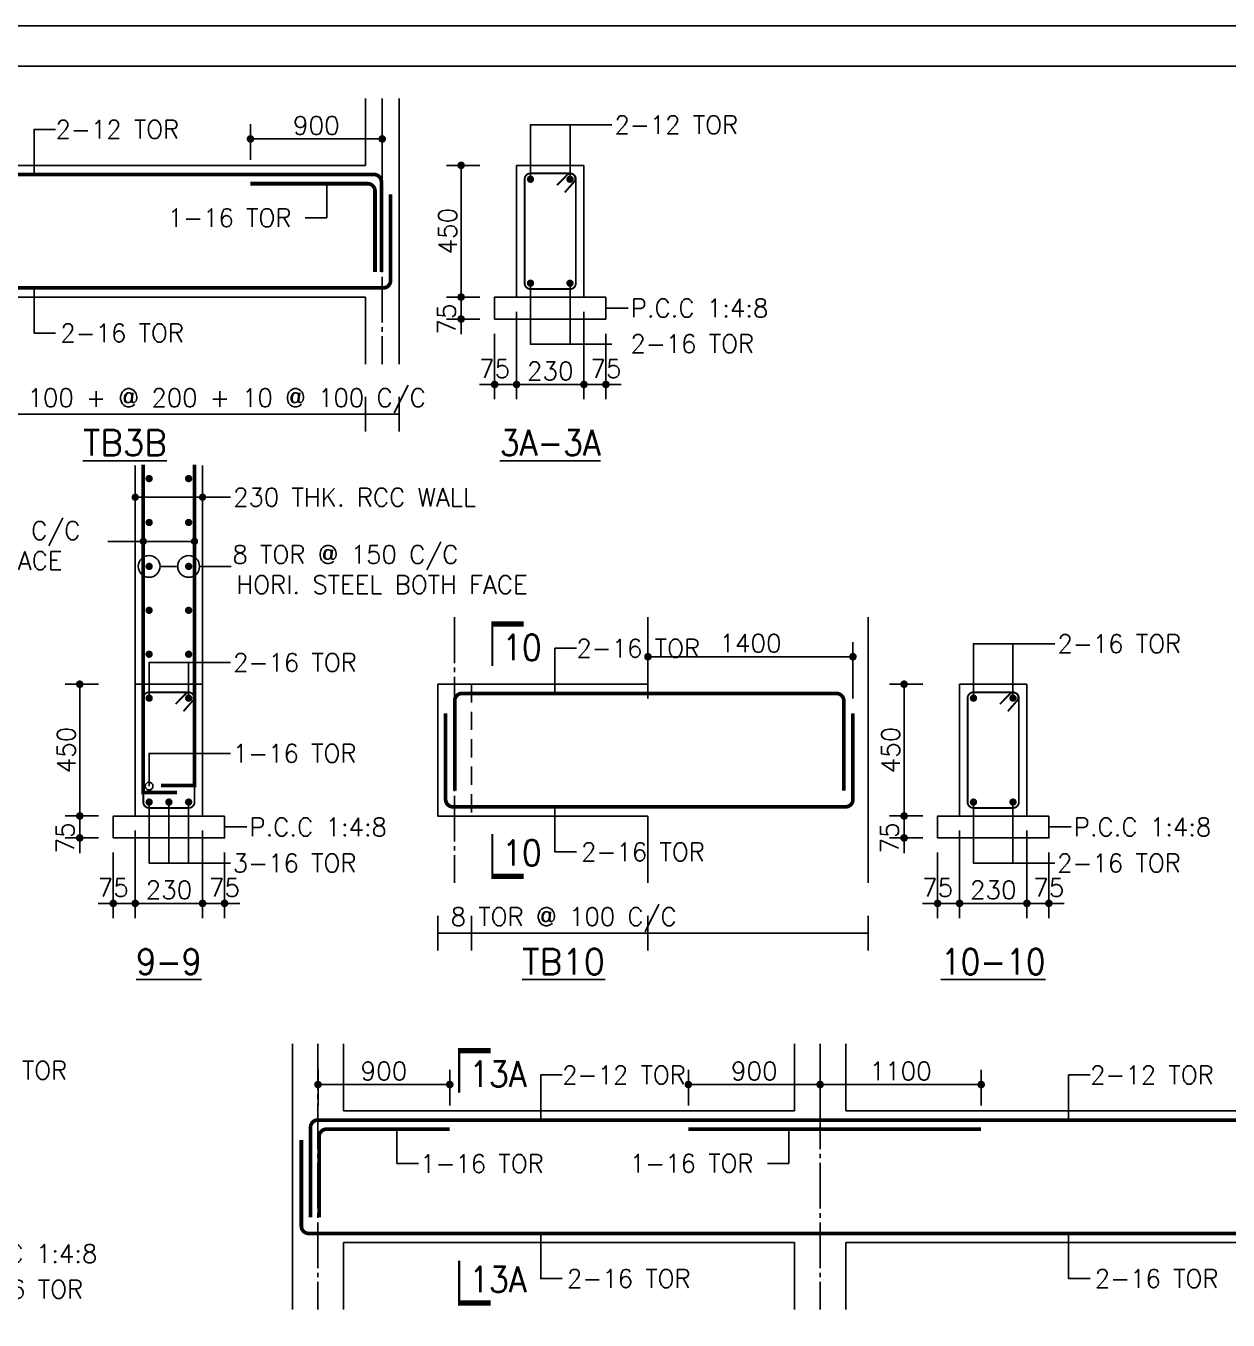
# Model space of a CAD drawing. Extents: x -200722 to 834823, y -494970 to 88783.
# Drawn here: x 269703 to 286128, y -381732 to -364050 of the extents above; entities that cross this region are included whole.
import ezdxf
from ezdxf.enums import TextEntityAlignment as Align

# ---------------------------------------------------------------- set-up
doc = ezdxf.new("R2010")
doc.units = 0
doc.header["$LTSCALE"] = 100
doc.header["$MEASUREMENT"] = 0
doc.header["$PDMODE"] = 34
doc.linetypes.add('CL', pattern=[3.25, 2.5, -0.25, 0.25, -0.25])
doc.linetypes.add('HIDDEN', pattern=[0.375, 0.25, -0.125])
doc.layers.get('0').update_dxf_attribs({"linetype": 'CONTINUOUS'})
doc.layers.get('DEFPOINTS').update_dxf_attribs({"linetype": 'CONTINUOUS'})
doc.layers.add('9_PRINT BOUNDARY_NON PRINT', color=32, linetype='CONTINUOUS', plot=False)
doc.layers.add('9_TITLE TEXT', color=7, linetype='CONTINUOUS', lineweight=20)
for name, color, linetype in [('ARO', 7, 'CONTINUOUS'), ('B_NO', 3, 'CONTINUOUS'), ('BEAM', 4, 'CONTINUOUS'), ('CL', 8, 'CL'), ('FOOTING DIM', 4, 'CONTINUOUS'), ('STEEL', 6, 'CONTINUOUS'), ('TEXT', 2, 'CONTINUOUS')]:
    doc.layers.add(name, color=color, linetype=linetype)
doc.styles.add('ROMANS', font='romans.shx')
doc.styles.get("Standard").update_dxf_attribs({"font": 'simplex.shx'})
doc.linetypes.add('ZIGZAG', pattern='A,0.0001,-0.2,[131,ltypeshp.shx,S=0.2,R=0,X=-0.2,Y=0],-0.4,[131,ltypeshp.shx,S=0.2,R=180,X=0.2,Y=0],-0.2', length=0.8001)
doc.dimstyles.new('STANDARD$0', dxfattribs={"dimtxt": 2.5, "dimasz": 2.5, "dimexe": 2, "dimexo": 0.7, "dimgap": 0.9, "dimtad": 1, "dimdec": 0, "dimdsep": 46, "dimtxsty": 'ROMANS', "dimcen": 0.09, "dimclrd": 4, "dimclre": 4, "dimclrt": 3, "dimadec": 0, "dimazin": 0, "dimtfac": 1, "dimtdec": 0, "dimtmove": 0, "dimatfit": 3, "dimfxl": 1, "dimtolj": 1, "dimtzin": 0, "dimarcsym": 0})

# ---------------------------------------------------------------- blocks, each defined once
blk = doc.blocks.new('DOT')
at = {"color": 0, "linetype": 'ByBlock'}
blk.add_line((-0.5, 0), (-1, 0), dxfattribs=at)
at = {"color": 0, "linetype": 'ByBlock', "const_width": 0.5}
blk.add_lwpolyline([(-0.25, 0, 1), (0.25, 0, 1)], format="xyb", close=True, dxfattribs=at)
blk = doc.blocks.new('*D1434')
at = {"layer": 'BEAM', "color": 0, "lineweight": -2, "transparency": 16777216}
for p, q in [((276407, -367955), (276407, -369149)), ((277327, -367955), (277327, -369149)), ((276511, -368949), (277223, -368949))]:
    blk.add_line(p, q, dxfattribs=at)
at = {"layer": 'DEFPOINTS', "color": 0, "lineweight": -3, "transparency": 16777216}
for p in [(276407, -367755), (277327, -367755), (277327, -368949)]:
    blk.add_point(p, dxfattribs=at)
at = {"layer": 'BEAM', "color": 0, "lineweight": -2, "transparency": 16777216, "xscale": 104, "yscale": 104, "zscale": 104, "rotation": 180}
blk.add_blockref('DOT', (276407, -368949), dxfattribs=at)
at = {"layer": 'BEAM', "color": 0, "lineweight": -2, "transparency": 16777216, "xscale": 104, "yscale": 104, "zscale": 104}
blk.add_blockref('DOT', (277327, -368949), dxfattribs=at)
at = {"layer": 'BEAM', "color": 0, "transparency": 16777216, "insert": (276867, -368765), "char_height": 248, "attachment_point": 5}
blk.add_mtext('\\A1;230', dxfattribs=at)
blk = doc.blocks.new('_DOT')
at = {"color": 0, "linetype": 'ByBlock'}
blk.add_line((-0.5, 0), (-1, 0), dxfattribs=at)
at = {"color": 0, "linetype": 'ByBlock', "const_width": 0.5}
blk.add_lwpolyline([(-0.25, 0, 1), (0.25, 0, 1)], format="xyb", close=True, dxfattribs=at)
blk = doc.blocks.new('*D1435')
at = {"layer": 'BEAM', "color": 0, "lineweight": -2, "transparency": 16777216}
for p, q in [((275907, -365955), (275449, -365955)), ((275649, -367651), (275649, -366059)), ((275907, -367755), (275449, -367755))]:
    blk.add_line(p, q, dxfattribs=at)
at = {"layer": 'DEFPOINTS', "color": 0, "lineweight": -3, "transparency": 16777216}
for p in [(275649, -365955), (276107, -365955), (276107, -367755)]:
    blk.add_point(p, dxfattribs=at)
at = {"layer": 'BEAM', "color": 0, "lineweight": -2, "transparency": 16777216, "xscale": 104, "yscale": 104, "zscale": 104}
for p, rotation in [((275649, -365955), 90), ((275649, -367755), 270)]:
    blk.add_blockref('DOT', p, dxfattribs=dict(at, rotation=rotation))
at = {"layer": 'BEAM', "color": 0, "transparency": 16777216, "insert": (275465, -366855), "char_height": 248, "attachment_point": 5, "rotation": 90}
blk.add_mtext('\\A1;450', dxfattribs=at)
blk = doc.blocks.new('*D1437')
at = {"layer": 'BEAM', "color": 0, "lineweight": -2, "transparency": 16777216}
for p, q in [((277327, -368255), (277327, -369149)), ((277627, -368255), (277627, -369149)), ((277223, -368949), (277119, -368949)), ((277327, -368949), (277627, -368949)), ((277731, -368949), (277835, -368949))]:
    blk.add_line(p, q, dxfattribs=at)
at = {"layer": 'DEFPOINTS', "color": 0, "lineweight": -3, "transparency": 16777216}
for p in [(277327, -368055), (277627, -368055), (277627, -368949)]:
    blk.add_point(p, dxfattribs=at)
at = {"layer": 'BEAM', "color": 0, "lineweight": -2, "transparency": 16777216, "xscale": 104, "yscale": 104, "zscale": 104}
blk.add_blockref('DOT', (277327, -368949), dxfattribs=at)
at = {"layer": 'BEAM', "color": 0, "lineweight": -2, "transparency": 16777216, "xscale": 104, "yscale": 104, "zscale": 104, "rotation": 180}
blk.add_blockref('DOT', (277627, -368949), dxfattribs=at)
at = {"layer": 'BEAM', "color": 0, "transparency": 16777216, "insert": (277627, -368733), "char_height": 248, "attachment_point": 5}
blk.add_mtext('\\A1;75', dxfattribs=at)
blk = doc.blocks.new('*D1438')
at = {"layer": 'BEAM', "color": 0, "lineweight": -2, "transparency": 16777216}
for p, q in [((276107, -368255), (276107, -369149)), ((276407, -368255), (276407, -369149)), ((276003, -368949), (275899, -368949)), ((276407, -368949), (276107, -368949)), ((276511, -368949), (276615, -368949))]:
    blk.add_line(p, q, dxfattribs=at)
at = {"layer": 'DEFPOINTS', "color": 0, "lineweight": -3, "transparency": 16777216}
for p in [(276107, -368055), (276407, -368055), (276107, -368949)]:
    blk.add_point(p, dxfattribs=at)
at = {"layer": 'BEAM', "color": 0, "lineweight": -2, "transparency": 16777216, "xscale": 104, "yscale": 104, "zscale": 104}
blk.add_blockref('DOT', (276107, -368949), dxfattribs=at)
at = {"layer": 'BEAM', "color": 0, "lineweight": -2, "transparency": 16777216, "xscale": 104, "yscale": 104, "zscale": 104, "rotation": 180}
blk.add_blockref('DOT', (276407, -368949), dxfattribs=at)
at = {"layer": 'BEAM', "color": 0, "transparency": 16777216, "insert": (276107, -368733), "char_height": 248, "attachment_point": 5}
blk.add_mtext('\\A1;75', dxfattribs=at)
blk = doc.blocks.new('*D1439')
at = {"layer": 'BEAM', "color": 0, "lineweight": -2, "transparency": 16777216}
for p, q in [((275649, -367651), (275649, -367547)), ((275907, -367755), (275449, -367755)), ((275649, -367755), (275649, -368055)), ((275907, -368055), (275449, -368055)), ((275649, -368159), (275649, -368263))]:
    blk.add_line(p, q, dxfattribs=at)
at = {"layer": 'DEFPOINTS', "color": 0, "lineweight": -3, "transparency": 16777216}
for p in [(276107, -367755), (275649, -368055), (276107, -368055)]:
    blk.add_point(p, dxfattribs=at)
at = {"layer": 'BEAM', "color": 0, "lineweight": -2, "transparency": 16777216, "xscale": 104, "yscale": 104, "zscale": 104}
for p, rotation in [((275649, -367755), 270), ((275649, -368055), 90)]:
    blk.add_blockref('DOT', p, dxfattribs=dict(at, rotation=rotation))
at = {"layer": 'BEAM', "color": 0, "transparency": 16777216, "insert": (275449, -368055), "char_height": 248, "attachment_point": 5, "rotation": 90}
blk.add_mtext('\\A1;75', dxfattribs=at)
blk = doc.blocks.new('*D1441')
at = {"layer": 'BEAM', "color": 0, "lineweight": -2, "transparency": 16777216}
for p, q in [((272771, -365880), (272771, -365394)), ((274571, -365880), (274571, -365394)), ((274467, -365594), (272875, -365594))]:
    blk.add_line(p, q, dxfattribs=at)
at = {"layer": 'DEFPOINTS', "color": 0, "lineweight": -3, "transparency": 16777216}
for p in [(272771, -365594), (272771, -366080), (274571, -366080)]:
    blk.add_point(p, dxfattribs=at)
at = {"layer": 'BEAM', "color": 0, "lineweight": -2, "transparency": 16777216, "xscale": 104, "yscale": 104, "zscale": 104, "rotation": 180}
blk.add_blockref('DOT', (272771, -365594), dxfattribs=at)
at = {"layer": 'BEAM', "color": 0, "lineweight": -2, "transparency": 16777216, "xscale": 104, "yscale": 104, "zscale": 104}
blk.add_blockref('DOT', (274571, -365594), dxfattribs=at)
at = {"layer": 'BEAM', "color": 0, "transparency": 16777216, "insert": (273671, -365410), "char_height": 248, "attachment_point": 5}
blk.add_mtext('\\A1;900', dxfattribs=at)
blk = doc.blocks.new('*D1467')
at = {"layer": 'BEAM', "color": 0, "lineweight": -2, "transparency": 16777216}
for p, q in [((271197, -375044), (271197, -376238)), ((272117, -375044), (272117, -376238)), ((271301, -376038), (272013, -376038))]:
    blk.add_line(p, q, dxfattribs=at)
at = {"layer": 'DEFPOINTS', "color": 0, "lineweight": -3, "transparency": 16777216}
for p in [(271197, -374844), (272117, -374844), (272117, -376038)]:
    blk.add_point(p, dxfattribs=at)
at = {"layer": 'BEAM', "color": 0, "lineweight": -2, "transparency": 16777216, "xscale": 104, "yscale": 104, "zscale": 104, "rotation": 180}
blk.add_blockref('DOT', (271197, -376038), dxfattribs=at)
at = {"layer": 'BEAM', "color": 0, "lineweight": -2, "transparency": 16777216, "xscale": 104, "yscale": 104, "zscale": 104}
blk.add_blockref('DOT', (272117, -376038), dxfattribs=at)
at = {"layer": 'BEAM', "color": 0, "transparency": 16777216, "insert": (271657, -375854), "char_height": 248, "attachment_point": 5}
blk.add_mtext('\\A1;230', dxfattribs=at)
blk = doc.blocks.new('*D1468')
at = {"layer": 'BEAM', "color": 0, "lineweight": -2, "transparency": 16777216}
for p, q in [((270697, -373044), (270239, -373044)), ((270439, -374740), (270439, -373148)), ((270697, -374844), (270239, -374844))]:
    blk.add_line(p, q, dxfattribs=at)
at = {"layer": 'DEFPOINTS', "color": 0, "lineweight": -3, "transparency": 16777216}
for p in [(270439, -373044), (270897, -373044), (270897, -374844)]:
    blk.add_point(p, dxfattribs=at)
at = {"layer": 'BEAM', "color": 0, "lineweight": -2, "transparency": 16777216, "xscale": 104, "yscale": 104, "zscale": 104}
for p, rotation in [((270439, -373044), 90), ((270439, -374844), 270)]:
    blk.add_blockref('DOT', p, dxfattribs=dict(at, rotation=rotation))
at = {"layer": 'BEAM', "color": 0, "transparency": 16777216, "insert": (270255, -373944), "char_height": 248, "attachment_point": 5, "rotation": 90}
blk.add_mtext('\\A1;450', dxfattribs=at)
blk = doc.blocks.new('*D1469')
at = {"layer": 'BEAM', "color": 0, "lineweight": -2, "transparency": 16777216}
for p, q in [((272117, -375344), (272117, -376238)), ((272417, -375344), (272417, -376238)), ((272013, -376038), (271909, -376038)), ((272117, -376038), (272417, -376038)), ((272521, -376038), (272625, -376038))]:
    blk.add_line(p, q, dxfattribs=at)
at = {"layer": 'DEFPOINTS', "color": 0, "lineweight": -3, "transparency": 16777216}
for p in [(272117, -375144), (272417, -375144), (272417, -376038)]:
    blk.add_point(p, dxfattribs=at)
at = {"layer": 'BEAM', "color": 0, "lineweight": -2, "transparency": 16777216, "xscale": 104, "yscale": 104, "zscale": 104}
blk.add_blockref('DOT', (272117, -376038), dxfattribs=at)
at = {"layer": 'BEAM', "color": 0, "lineweight": -2, "transparency": 16777216, "xscale": 104, "yscale": 104, "zscale": 104, "rotation": 180}
blk.add_blockref('DOT', (272417, -376038), dxfattribs=at)
at = {"layer": 'BEAM', "color": 0, "transparency": 16777216, "insert": (272417, -375822), "char_height": 248, "attachment_point": 5}
blk.add_mtext('\\A1;75', dxfattribs=at)
blk = doc.blocks.new('*D1470')
at = {"layer": 'BEAM', "color": 0, "lineweight": -2, "transparency": 16777216}
for p, q in [((270897, -375344), (270897, -376238)), ((271197, -375344), (271197, -376238)), ((270793, -376038), (270689, -376038)), ((271197, -376038), (270897, -376038)), ((271301, -376038), (271405, -376038))]:
    blk.add_line(p, q, dxfattribs=at)
at = {"layer": 'DEFPOINTS', "color": 0, "lineweight": -3, "transparency": 16777216}
for p in [(270897, -375144), (271197, -375144), (270897, -376038)]:
    blk.add_point(p, dxfattribs=at)
at = {"layer": 'BEAM', "color": 0, "lineweight": -2, "transparency": 16777216, "xscale": 104, "yscale": 104, "zscale": 104}
blk.add_blockref('DOT', (270897, -376038), dxfattribs=at)
at = {"layer": 'BEAM', "color": 0, "lineweight": -2, "transparency": 16777216, "xscale": 104, "yscale": 104, "zscale": 104, "rotation": 180}
blk.add_blockref('DOT', (271197, -376038), dxfattribs=at)
at = {"layer": 'BEAM', "color": 0, "transparency": 16777216, "insert": (270897, -375822), "char_height": 248, "attachment_point": 5}
blk.add_mtext('\\A1;75', dxfattribs=at)
blk = doc.blocks.new('*D1471')
at = {"layer": 'BEAM', "color": 0, "lineweight": -2, "transparency": 16777216}
for p, q in [((270439, -374740), (270439, -374636)), ((270697, -374844), (270239, -374844)), ((270439, -374844), (270439, -375144)), ((270697, -375144), (270239, -375144)), ((270439, -375248), (270439, -375352))]:
    blk.add_line(p, q, dxfattribs=at)
at = {"layer": 'DEFPOINTS', "color": 0, "lineweight": -3, "transparency": 16777216}
for p in [(270897, -374844), (270439, -375144), (270897, -375144)]:
    blk.add_point(p, dxfattribs=at)
at = {"layer": 'BEAM', "color": 0, "lineweight": -2, "transparency": 16777216, "xscale": 104, "yscale": 104, "zscale": 104}
for p, rotation in [((270439, -374844), 270), ((270439, -375144), 90)]:
    blk.add_blockref('DOT', p, dxfattribs=dict(at, rotation=rotation))
at = {"layer": 'BEAM', "color": 0, "transparency": 16777216, "insert": (270239, -375144), "char_height": 248, "attachment_point": 5, "rotation": 90}
blk.add_mtext('\\A1;75', dxfattribs=at)
blk = doc.blocks.new('*D1472')
at = {"layer": 'BEAM', "color": 0, "lineweight": -2, "transparency": 16777216}
for p, q in [((282459, -375044), (282459, -376238)), ((283379, -375044), (283379, -376238)), ((282563, -376038), (283275, -376038))]:
    blk.add_line(p, q, dxfattribs=at)
at = {"layer": 'DEFPOINTS', "color": 0, "lineweight": -3, "transparency": 16777216}
for p in [(282459, -374844), (283379, -374844), (283379, -376038)]:
    blk.add_point(p, dxfattribs=at)
at = {"layer": 'BEAM', "color": 0, "lineweight": -2, "transparency": 16777216, "xscale": 104, "yscale": 104, "zscale": 104, "rotation": 180}
blk.add_blockref('DOT', (282459, -376038), dxfattribs=at)
at = {"layer": 'BEAM', "color": 0, "lineweight": -2, "transparency": 16777216, "xscale": 104, "yscale": 104, "zscale": 104}
blk.add_blockref('DOT', (283379, -376038), dxfattribs=at)
at = {"layer": 'BEAM', "color": 0, "transparency": 16777216, "insert": (282919, -375854), "char_height": 248, "attachment_point": 5}
blk.add_mtext('\\A1;230', dxfattribs=at)
blk = doc.blocks.new('*D1473')
at = {"layer": 'BEAM', "color": 0, "lineweight": -2, "transparency": 16777216}
for p, q in [((281959, -373044), (281501, -373044)), ((281701, -374740), (281701, -373148)), ((281959, -374844), (281501, -374844))]:
    blk.add_line(p, q, dxfattribs=at)
at = {"layer": 'DEFPOINTS', "color": 0, "lineweight": -3, "transparency": 16777216}
for p in [(281701, -373044), (282159, -373044), (282159, -374844)]:
    blk.add_point(p, dxfattribs=at)
at = {"layer": 'BEAM', "color": 0, "lineweight": -2, "transparency": 16777216, "xscale": 104, "yscale": 104, "zscale": 104}
for p, rotation in [((281701, -373044), 90), ((281701, -374844), 270)]:
    blk.add_blockref('DOT', p, dxfattribs=dict(at, rotation=rotation))
at = {"layer": 'BEAM', "color": 0, "transparency": 16777216, "insert": (281517, -373944), "char_height": 248, "attachment_point": 5, "rotation": 90}
blk.add_mtext('\\A1;450', dxfattribs=at)
blk = doc.blocks.new('*D1474')
at = {"layer": 'BEAM', "color": 0, "lineweight": -2, "transparency": 16777216}
for p, q in [((283379, -375344), (283379, -376238)), ((283679, -375344), (283679, -376238)), ((283275, -376038), (283171, -376038)), ((283379, -376038), (283679, -376038)), ((283783, -376038), (283887, -376038))]:
    blk.add_line(p, q, dxfattribs=at)
at = {"layer": 'DEFPOINTS', "color": 0, "lineweight": -3, "transparency": 16777216}
for p in [(283379, -375144), (283679, -375144), (283679, -376038)]:
    blk.add_point(p, dxfattribs=at)
at = {"layer": 'BEAM', "color": 0, "lineweight": -2, "transparency": 16777216, "xscale": 104, "yscale": 104, "zscale": 104}
blk.add_blockref('DOT', (283379, -376038), dxfattribs=at)
at = {"layer": 'BEAM', "color": 0, "lineweight": -2, "transparency": 16777216, "xscale": 104, "yscale": 104, "zscale": 104, "rotation": 180}
blk.add_blockref('DOT', (283679, -376038), dxfattribs=at)
at = {"layer": 'BEAM', "color": 0, "transparency": 16777216, "insert": (283679, -375822), "char_height": 248, "attachment_point": 5}
blk.add_mtext('\\A1;75', dxfattribs=at)
blk = doc.blocks.new('*D1475')
at = {"layer": 'BEAM', "color": 0, "lineweight": -2, "transparency": 16777216}
for p, q in [((282159, -375344), (282159, -376238)), ((282459, -375344), (282459, -376238)), ((282055, -376038), (281951, -376038)), ((282459, -376038), (282159, -376038)), ((282563, -376038), (282667, -376038))]:
    blk.add_line(p, q, dxfattribs=at)
at = {"layer": 'DEFPOINTS', "color": 0, "lineweight": -3, "transparency": 16777216}
for p in [(282159, -375144), (282459, -375144), (282159, -376038)]:
    blk.add_point(p, dxfattribs=at)
at = {"layer": 'BEAM', "color": 0, "lineweight": -2, "transparency": 16777216, "xscale": 104, "yscale": 104, "zscale": 104}
blk.add_blockref('DOT', (282159, -376038), dxfattribs=at)
at = {"layer": 'BEAM', "color": 0, "lineweight": -2, "transparency": 16777216, "xscale": 104, "yscale": 104, "zscale": 104, "rotation": 180}
blk.add_blockref('DOT', (282459, -376038), dxfattribs=at)
at = {"layer": 'BEAM', "color": 0, "transparency": 16777216, "insert": (282159, -375822), "char_height": 248, "attachment_point": 5}
blk.add_mtext('\\A1;75', dxfattribs=at)
blk = doc.blocks.new('*D1476')
at = {"layer": 'BEAM', "color": 0, "lineweight": -2, "transparency": 16777216}
for p, q in [((281701, -374740), (281701, -374636)), ((281959, -374844), (281501, -374844)), ((281701, -374844), (281701, -375144)), ((281959, -375144), (281501, -375144)), ((281701, -375248), (281701, -375352))]:
    blk.add_line(p, q, dxfattribs=at)
at = {"layer": 'DEFPOINTS', "color": 0, "lineweight": -3, "transparency": 16777216}
for p in [(282159, -374844), (281701, -375144), (282159, -375144)]:
    blk.add_point(p, dxfattribs=at)
at = {"layer": 'BEAM', "color": 0, "lineweight": -2, "transparency": 16777216, "xscale": 104, "yscale": 104, "zscale": 104}
for p, rotation in [((281701, -374844), 270), ((281701, -375144), 90)]:
    blk.add_blockref('DOT', p, dxfattribs=dict(at, rotation=rotation))
at = {"layer": 'BEAM', "color": 0, "transparency": 16777216, "insert": (281501, -375144), "char_height": 248, "attachment_point": 5, "rotation": 90}
blk.add_mtext('\\A1;75', dxfattribs=at)
blk = doc.blocks.new('*D1477')
at = {"layer": 'BEAM', "color": 0, "lineweight": -2, "transparency": 16777216}
for p, q in [((278202, -373241), (278202, -372468)), ((281002, -373241), (281002, -372468)), ((280898, -372668), (278306, -372668))]:
    blk.add_line(p, q, dxfattribs=at)
at = {"layer": 'DEFPOINTS', "color": 0, "lineweight": -3, "transparency": 16777216}
for p in [(278202, -372668), (278202, -373441, 1102), (281002, -373441, 0)]:
    blk.add_point(p, dxfattribs=at)
at = {"layer": 'BEAM', "color": 0, "lineweight": -2, "transparency": 16777216, "xscale": 104, "yscale": 104, "zscale": 104, "rotation": 180}
blk.add_blockref('DOT', (278202, -372668), dxfattribs=at)
at = {"layer": 'BEAM', "color": 0, "lineweight": -2, "transparency": 16777216, "xscale": 104, "yscale": 104, "zscale": 104}
blk.add_blockref('DOT', (281002, -372668), dxfattribs=at)
at = {"layer": 'BEAM', "color": 0, "transparency": 16777216, "insert": (279602, -372484), "char_height": 248, "attachment_point": 5}
blk.add_mtext('\\A1;1400', dxfattribs=at)
blk = doc.blocks.new('*D1917')
at = {"layer": 'BEAM', "color": 0, "lineweight": -2, "transparency": 16777216}
for p, q in [((278754, -378798), (278754, -378313)), ((280554, -378798), (280554, -378313)), ((280450, -378513), (278858, -378513))]:
    blk.add_line(p, q, dxfattribs=at)
at = {"layer": 'DEFPOINTS', "color": 0, "lineweight": -3, "transparency": 16777216}
for p in [(278754, -378513), (278754, -378998), (280554, -378998)]:
    blk.add_point(p, dxfattribs=at)
at = {"layer": 'BEAM', "color": 0, "lineweight": -2, "transparency": 16777216, "xscale": 104, "yscale": 104, "zscale": 104, "rotation": 180}
blk.add_blockref('DOT', (278754, -378513), dxfattribs=at)
at = {"layer": 'BEAM', "color": 0, "lineweight": -2, "transparency": 16777216, "xscale": 104, "yscale": 104, "zscale": 104}
blk.add_blockref('DOT', (280554, -378513), dxfattribs=at)
at = {"layer": 'BEAM', "color": 0, "transparency": 16777216, "insert": (279654, -378329), "char_height": 248, "attachment_point": 5}
blk.add_mtext('\\A1;900', dxfattribs=at)
blk = doc.blocks.new('*D1920')
at = {"layer": 'BEAM', "color": 0, "lineweight": -2, "transparency": 16777216}
for p, q in [((273694, -378798), (273694, -378313)), ((275494, -378798), (275494, -378313)), ((273798, -378513), (275390, -378513))]:
    blk.add_line(p, q, dxfattribs=at)
at = {"layer": 'DEFPOINTS', "color": 0, "lineweight": -3, "transparency": 16777216}
for p in [(275494, -378513), (273694, -378998), (275494, -378998)]:
    blk.add_point(p, dxfattribs=at)
at = {"layer": 'BEAM', "color": 0, "lineweight": -2, "transparency": 16777216, "xscale": 104, "yscale": 104, "zscale": 104, "rotation": 180}
blk.add_blockref('DOT', (273694, -378513), dxfattribs=at)
at = {"layer": 'BEAM', "color": 0, "lineweight": -2, "transparency": 16777216, "xscale": 104, "yscale": 104, "zscale": 104}
blk.add_blockref('DOT', (275494, -378513), dxfattribs=at)
at = {"layer": 'BEAM', "color": 0, "transparency": 16777216, "insert": (274594, -378329), "char_height": 248, "attachment_point": 5}
blk.add_mtext('\\A1;900', dxfattribs=at)
blk = doc.blocks.new('*D1924')
at = {"layer": 'BEAM', "color": 0, "lineweight": -2, "transparency": 16777216}
for p, q in [((280554, -378798), (280554, -378313)), ((282754, -378798), (282754, -378313)), ((280658, -378513), (282650, -378513))]:
    blk.add_line(p, q, dxfattribs=at)
at = {"layer": 'DEFPOINTS', "color": 0, "lineweight": -3, "transparency": 16777216}
for p in [(282754, -378513), (280554, -378998), (282754, -378998)]:
    blk.add_point(p, dxfattribs=at)
at = {"layer": 'BEAM', "color": 0, "lineweight": -2, "transparency": 16777216, "xscale": 104, "yscale": 104, "zscale": 104, "rotation": 180}
blk.add_blockref('DOT', (280554, -378513), dxfattribs=at)
at = {"layer": 'BEAM', "color": 0, "lineweight": -2, "transparency": 16777216, "xscale": 104, "yscale": 104, "zscale": 104}
blk.add_blockref('DOT', (282754, -378513), dxfattribs=at)
at = {"layer": 'BEAM', "color": 0, "transparency": 16777216, "insert": (281654, -378329), "char_height": 248, "attachment_point": 5}
blk.add_mtext('\\A1;1100', dxfattribs=at)

msp = doc.modelspace()

# ---------------------------------------------------------------- linework, layer by layer
at = {"color": 18, "ltscale": 0.4, "true_color": 0x000000}
for p, q in [((271196.6, -373044.3, 1101.5), (271196.6, -370055.4, 1101.5)), ((272116.6, -373044.3, 1101.5), (272116.6, -370055.4, 1101.5))]:
    msp.add_line(p, q, dxfattribs=at)
at = {"color": 18, "true_color": 0x000000}
msp.add_lwpolyline([(223222.7, -428839.6), (314632.7, -428839.6), (314632.7, -364599.6), (223222.7, -364599.6)], close=True, dxfattribs=at)
at = {"layer": '9_PRINT BOUNDARY_NON PRINT', "color": 18, "true_color": 0x000000}
msp.add_lwpolyline([(222672.7, -429389.6), (315182.7, -429389.6), (315182.7, -364049.6), (222672.7, -364049.6)], close=True, dxfattribs=at)
at = {"layer": '9_TITLE TEXT', "color": 18, "true_color": 0x000000}
msp.add_lwpolyline([(314632.7, -364599.6), (223222.7, -364599.6), (223222.7, -428839.6), (314632.7, -428839.6)], dxfattribs=at)
at = {"layer": 'ARO', "color": 18, "true_color": 0x000000}
for points, elevation in [([(269815, -366080), (269815, -365464.2), (270108.1, -365464.2)], -1101.5), ([(273812.5, -366205), (273812.5, -366672), (273519.4, -366672)], 0), ([(269815, -367630), (269815, -368245.9), (270108.1, -368245.9)], -1101.5), ([(276930.7, -373169.3), (276930.7, -372553.5), (277223.8, -372553.5)], 1101.5), ([(276930.7, -374719.3), (276930.7, -375335.2), (277223.8, -375335.2)], 1101.5), ([(276737, -378998.1), (276737, -378382.3), (277030.1, -378382.3)], -1101.5), ([(283948.3, -378998.1), (283948.3, -378382.3), (284241.4, -378382.3)], -1101.5), ([(274772.1, -379123.1), (274772.1, -379590.1), (275065.2, -379590.1)], -1101.5), ([(280125.6, -379123.1), (280125.6, -379590.1), (279832.6, -379590.1)], 0), ([(276737, -380548.1), (276737, -381164), (277030.1, -381164)], -1101.5), ([(283948.3, -380548.1), (283948.3, -381164), (284241.4, -381164)], -1101.5)]:
    msp.add_lwpolyline(points, dxfattribs=dict(at, elevation=elevation))
at = {"layer": 'B_NO', "color": 7}
for points, elevation in [([(276074.7, -372797.2, 30, 30, 0), (276074.7, -372220.7, 75, 75, 0), (276502.1, -372220.7, 75, 75, 0)], 1101.5), ([(276074.7, -375091.5, 30, 30, 0), (276074.7, -375668, 75, 75, 0), (276502.1, -375668, 75, 75, 0)], 1101.5), ([(275623.6, -378626, 30, 30, 0), (275623.6, -378049.5, 75, 75, 0), (276051.1, -378049.5, 75, 75, 0)], -1101.5), ([(275623.6, -380920.3, 30, 30, 0), (275623.6, -381496.8, 75, 75, 0), (276051.1, -381496.8, 75, 75, 0)], -1101.5)]:
    msp.add_lwpolyline(points, format="xyseb", dxfattribs=dict(at, elevation=elevation))
at = {"layer": 'BEAM', "color": 18, "linetype": 'ByBlock', "true_color": 0x000000}
for p, q in [((274341, -365955, 0), (274341, -365040.6, 0)), ((274801, -365955, 0), (274801, -365040.6, 0)), ((274801, -365955, 0), (274801, -367755, 0)), ((267771, -367755), (274341, -367755, 0)), ((274341, -367755, 0), (274341, -368669.4, 0)), ((274801, -367755, 0), (274801, -368669.4, 0)), ((274341, -369592.7, 0), (274341, -369117.4, 0)), ((274801, -369592.7, 0), (274801, -369117.4, 0)), ((254839, -369355, 0), (274801, -369355, 0)), ((278202.1, -372129.9, 1101.5), (278202.1, -373044.3, 1101.5)), ((275330.1, -374844.3, 1101.5), (275330.1, -373044.3, 1101.5)), ((275330.1, -374844.3, 1101.5), (278202.1, -374844.3, 1101.5)), ((278202.1, -374844.3, 1101.5), (278202.1, -375758.7, 1101.5)), ((275330.1, -376682, 1101.5), (275330.1, -376206.7, 1101.5)), ((275790.1, -376682, 1101.5), (275790.1, -376206.7, 1101.5)), ((278202.1, -376682, 1101.5), (278202.1, -376206.7, 1101.5)), ((281210.1, -376682, 1101.5), (281210.1, -376206.7, 1101.5)), ((275330.1, -376444.3, 1101.5), (281210.1, -376444.3, 1101.5)), ((273343.7, -377958.7, 0), (273343.7, -378873.1, 0)), ((274043.7, -377958.7, 0), (274043.7, -378873.1, 0)), ((280203.7, -378873.1, 0), (280203.7, -377958.7, 0)), ((280903.7, -378873.1, 0), (280903.7, -377958.7, 0)), ((273343.7, -380673.1, 0), (273343.7, -378873.1, 0)), ((273343.7, -380673.1, 0), (273343.7, -381587.5, 0)), ((274043.7, -380673.1, 0), (280203.7, -380673.1, 0)), ((274043.7, -380673.1, 0), (274043.7, -381587.5, 0)), ((280203.7, -380673.1, 0), (280203.7, -381587.5, 0)), ((280903.7, -380673.1, 0), (289075.7, -380673.1, 0)), ((280903.7, -380673.1, 0), (280903.7, -381587.5, 0))]:
    msp.add_line(p, q, dxfattribs=at)
at = {"layer": 'BEAM', "color": 18, "true_color": 0x000000}
for p, q in [((277326.7, -365955, 0), (276406.7, -365955, 0)), ((276406.7, -367755, 0), (276406.7, -365955, 0)), ((277326.7, -365955, 0), (277326.7, -367755, 0)), ((277326.7, -367755, 0), (276406.7, -367755, 0)), ((272116.6, -373044.3, 1101.5), (271196.6, -373044.3, 1101.5)), ((271196.6, -374844.3, 1101.5), (271196.6, -373044.3, 1101.5)), ((272116.6, -373044.3, 1101.5), (272116.6, -374844.3, 1101.5)), ((283378.6, -373044.3, 1101.5), (282458.6, -373044.3, 1101.5)), ((282458.6, -374844.3, 1101.5), (282458.6, -373044.3, 1101.5)), ((283378.6, -373044.3, 1101.5), (283378.6, -374844.3, 1101.5)), ((272116.6, -374844.3, 1101.5), (271196.6, -374844.3, 1101.5)), ((283378.6, -374844.3, 1101.5), (282458.6, -374844.3, 1101.5))]:
    msp.add_line(p, q, dxfattribs=at)
at = {"layer": 'BEAM', "color": 18, "linetype": 'ZIGZAG', "ltscale": 3, "true_color": 0x000000}
msp.add_line((281210.1, -375758.7, 1101.5), (281210.1, -372129.9, 1101.5), dxfattribs=at)
at = {"layer": 'BEAM', "color": 18, "linetype": 'HIDDEN', "ltscale": 10, "true_color": 0x000000}
msp.add_line((275790.1, -373044.3, 1101.5), (275790.1, -374844.3, 1101.5), dxfattribs=at)
at = {"layer": 'BEAM', "color": 18, "true_color": 0x000000}
for points, elevation in [([(277326.7, -366555), (277326.7, -367755)], 0), ([(283378.6, -373644.3), (283378.6, -374844.3)], 1101.5), ([(272116.6, -374030.4), (272116.6, -374844.3)], 1101.5)]:
    msp.add_lwpolyline(points, dxfattribs=dict(at, elevation=elevation))
for points, elevation in [([(277626.7, -367755), (276106.7, -367755), (276106.7, -368055), (277626.7, -368055)], 0), ([(272416.6, -374844.3), (270896.6, -374844.3), (270896.6, -375144.3), (272416.6, -375144.3)], 1101.5), ([(283678.6, -374844.3), (282158.6, -374844.3), (282158.6, -375144.3), (283678.6, -375144.3)], 1101.5)]:
    msp.add_lwpolyline(points, close=True, dxfattribs=dict(at, elevation=elevation))
at = {"layer": 'CL', "color": 18, "linetype": 'CL', "lineweight": -3, "ltscale": 2.5, "true_color": 0x000000}
for p, q in [((274571, -365040.6, 0), (274571, -368669.4)), ((275560.1, -372129.9, 1101.5), (275560.1, -375758.7, 1101.5)), ((273693.7, -377958.7), (273693.7, -381587.5, 0)), ((280553.7, -377958.7, 0), (280553.7, -381587.5, 0))]:
    msp.add_line(p, q, dxfattribs=at)
at = {"layer": 'FOOTING DIM', "color": 18, "true_color": 0x000000}
for p, q in [((274341, -365955, 0.2), (267771, -365955, -15.7)), ((278202.1, -373044.3, 1036), (275330.1, -373044.3, 1007)), ((280203.7, -378873.1, -20.1), (274043.7, -378873.1, -62.1)), ((289075.7, -378873.1, -7.1), (280903.7, -378873.1, -15.7))]:
    msp.add_line(p, q, dxfattribs=at)
at = {"layer": 'STEEL', "color": 18, "true_color": 0x000000}
for points, const_width, elevation in [([(274560.1, -367410.9), (274560.1, -366181.6, 0.4142136), (274458.5, -366080), (255186.6, -366080, 0.4142136), (255086.6, -366180), (255086.6, -367410.9)], 50.8, -1101.5), ([(276958.1, -366226), (277098.5, -366084.2, -0.9245164), (277192.8, -366179.9), (277065.4, -366324.9, -122.114008)], 25, 0), ([(254961.6, -366351.7), (254961.6, -367528.4, 0.4142136), (255063.2, -367630), (274583.5, -367630, 0.4142136), (274685.1, -367528.4), (274685.1, -366351.7)], 50.8, -1101.5), ([(271748, -373315.3), (271888.4, -373173.5, -0.9245164), (271982.7, -373269.2), (271855.3, -373414.2, -122.114008)], 25, 1101.5), ([(280877.2, -374500.2), (280877.2, -373270.9, 0.4142136), (280775.6, -373169.3), (275661.9, -373169.3, 0.4142136), (275561.9, -373269.3), (275561.9, -374500.2)], 50.8, 0), ([(283010, -373315.3), (283150.4, -373173.5, -0.9245164), (283244.7, -373269.2), (283117.4, -373414.2, -122.114008)], 25, 1101.5), ([(275436.9, -373441), (275436.9, -374617.7, 0.4142136), (275538.5, -374719.3), (280900.6, -374719.3, 0.4142136), (281002.2, -374617.7), (281002.2, -373441)], 50.8, 0), ([(297564.8, -380329), (297564.8, -379099.7, 0.4142136), (297463.2, -378998.1), (273691.3, -378998.1, 0.4142136), (273591.3, -379098.1), (273591.3, -380329)], 50.8, -1101.5), ([(273466.3, -379269.8), (273466.3, -380446.5, 0.4142136), (273567.9, -380548.1), (297588.2, -380548.1, 0.4142136), (297689.8, -380446.5), (297689.8, -379269.8)], 50.8, -1101.5)]:
    msp.add_lwpolyline(points, format="xyb", dxfattribs=dict(at, const_width=const_width, elevation=elevation))
at = {"layer": 'STEEL', "color": 3, "const_width": 50.8}
for points, elevation in [([(274472.7, -367410.9), (274472.7, -366306.6, 0.4142136), (274371.1, -366205), (272771, -366205)], 0), ([(273708.8, -380329), (273708.8, -379224.7, -0.4142136), (273810.4, -379123.1), (275493.7, -379123.1)], -1101.5)]:
    msp.add_lwpolyline(points, format="xyb", dxfattribs=dict(at, elevation=elevation))
at = {"layer": 'STEEL', "color": 18, "true_color": 0x000000}
for points, const_width, elevation in [([(276596.7, -366065), (277136.7, -366065, -0.4142136), (277216.7, -366145), (277216.7, -367565, -0.4142136), (277136.7, -367645), (276596.7, -367645, -0.4142136), (276516.7, -367565), (276516.7, -366145, -0.4142136)], 25.4, 0), ([(276571.7, -366145, 1), (276621.7, -366145, 1)], 50, 0), ([(277111.7, -366145, 1), (277161.7, -366145, 1)], 50, 0), ([(276571.7, -367565, -1), (276621.7, -367565, -1)], 50, 0), ([(277111.7, -367565, -1), (277161.7, -367565, -1)], 50, 0), ([(271361.6, -370234.3, 1), (271411.6, -370234.3, 1)], 50, 1101.5), ([(271901.6, -370234.3, 1), (271951.6, -370234.3, 1)], 50, 1101.5), ([(271361.6, -370834.3, 1), (271411.6, -370834.3, 1)], 50, 1101.5), ([(271901.6, -370834.3, 1), (271951.6, -370834.3, 1)], 50, 1101.5), ([(271361.6, -371434.3, 1), (271411.6, -371434.3, 1)], 50, 1101.5), ([(271901.6, -371434.3, 1), (271951.6, -371434.3, 1)], 50, 1101.5), ([(271361.6, -372034.3, 1), (271411.6, -372034.3, 1)], 50, 1101.5), ([(271901.6, -372034.3, 1), (271951.6, -372034.3, 1)], 50, 1101.5), ([(271361.6, -372634.3, 1), (271411.6, -372634.3, 1)], 50, 1101.5), ([(271901.6, -372634.3, 1), (271951.6, -372634.3, 1)], 50, 1101.5), ([(271386.6, -373154.3), (271926.6, -373154.3, -0.4142136), (272006.6, -373234.3), (272006.6, -374654.3, -0.4142136), (271926.6, -374734.3), (271386.6, -374734.3, -0.4142136), (271306.6, -374654.3), (271306.6, -373234.3, -0.4142136)], 25.4, 1101.5), ([(271361.6, -373234.3, 1), (271411.6, -373234.3, 1)], 50, 1101.5), ([(271901.6, -373234.3, 1), (271951.6, -373234.3, 1)], 50, 1101.5), ([(282648.6, -373154.3), (283188.6, -373154.3, -0.4142136), (283268.6, -373234.3), (283268.6, -374654.3, -0.4142136), (283188.6, -374734.3), (282648.6, -374734.3, -0.4142136), (282568.6, -374654.3), (282568.6, -373234.3, -0.4142136)], 25.4, 1101.5), ([(282623.6, -373234.3, 1), (282673.6, -373234.3, 1)], 50, 1101.5), ([(283163.6, -373234.3, 1), (283213.6, -373234.3, 1)], 50, 1101.5), ([(271361.6, -374654.3, -1), (271411.6, -374654.3, -1)], 50, 1101.5), ([(271631.6, -374654.3, -1), (271681.6, -374654.3, -1)], 50, 1101.5), ([(271901.6, -374654.3, -1), (271951.6, -374654.3, -1)], 50, 1101.5), ([(282623.6, -374654.3, -1), (282673.6, -374654.3, -1)], 50, 1101.5), ([(283163.6, -374654.3, -1), (283213.6, -374654.3, -1)], 50, 1101.5)]:
    msp.add_lwpolyline(points, format="xyb", close=True, dxfattribs=dict(at, const_width=const_width, elevation=elevation))
at = {"layer": 'STEEL', "color": 18, "true_color": 0x000000, "const_width": 50.8, "elevation": 1101.5}
for points in [[(271765.6, -374522.2), (271306.6, -374522.2), (271306.6, -370046.1)], [(271547.5, -374426.2), (272006.6, -374426.2), (272006.6, -370046.1)]]:
    msp.add_lwpolyline(points, dxfattribs=at)
at = {"layer": 'STEEL', "color": 3, "const_width": 50.8, "elevation": 0}
msp.add_lwpolyline([(282753.7, -379123.1), (278753.7, -379123.1)], dxfattribs=at)
at = {"layer": 'STEEL', "color": 7}
msp.add_circle((271386.6, -374436.3, 1101.5), 52.6, dxfattribs=at)
at = {"layer": 'TEXT', "color": 18, "true_color": 0x000000}
for p, q in [((272006.6, -371091.9, 1101.5), (270822.8, -371091.9, 1101.5)), ((271535.4, -371434.3, 1101.5), (271777.8, -371434.3, 1101.5)), ((272075.4, -371434.3, 1101.5), (272506.6, -371434.3, 1101.5))]:
    msp.add_line(p, q, dxfattribs=at)
for points, elevation in [([(276596.7, -366145), (276596.7, -365401.3), (277708.2, -365401.3)], 0), ([(277136.7, -366145), (277136.7, -365401.3)], 0), ([(276596.7, -367565), (276596.7, -368398.3), (277708.2, -368398.3)], 0), ([(277136.7, -367565), (277136.7, -368398.3)], 0), ([(277626.7, -367905), (277930.2, -367905)], 0), ([(271196.6, -370489.4), (272498.1, -370489.4)], 1101.5), ([(282648.6, -373234.3), (282648.6, -372490.6), (283760.2, -372490.6)], 1101.5), ([(283188.6, -373234.3), (283188.6, -372490.6)], 1101.5), ([(271386.6, -373234.3), (271386.6, -372747), (272498.1, -372747)], 1101.5), ([(271926.6, -373234.3), (271926.6, -372747)], 1101.5), ([(271386.6, -374436.3), (271386.6, -373989.1), (272498.1, -373989.1)], 1101.5), ([(271386.6, -374654.3), (271386.6, -375487.6), (272498.1, -375487.6)], 1101.5), ([(271656.6, -374654.3), (271656.6, -375487.6)], 1101.5), ([(271926.6, -374654.3), (271926.6, -375487.6)], 1101.5), ([(282648.6, -374654.3), (282648.6, -375487.6), (283760.2, -375487.6)], 1101.5), ([(283188.6, -374654.3), (283188.6, -375487.6)], 1101.5), ([(272416.6, -374994.3), (272720.1, -374994.3)], 1101.5), ([(283678.6, -374994.3), (283982.1, -374994.3)], 1101.5)]:
    msp.add_lwpolyline(points, dxfattribs=dict(at, elevation=elevation))
at = {"layer": 'TEXT', "color": 18, "true_color": 0x000000, "const_width": 50, "elevation": 1101.5}
for points in [[(271171.6, -370489.4, 1), (271221.6, -370489.4, 1)], [(272091.6, -370489.4, 1), (272141.6, -370489.4, 1)], [(271281.6, -371091.9, 1), (271331.6, -371091.9, 1)], [(271981.6, -371091.9, 1), (272031.6, -371091.9, 1)]]:
    msp.add_lwpolyline(points, format="xyb", close=True, dxfattribs=at)
at = {"layer": 'TEXT', "color": 18, "true_color": 0x000000}
for centre in [(271386.6, -371434.3, 1101.5), (271926.6, -371434.3, 1101.5)]:
    msp.add_circle(centre, 148.8, dxfattribs=at)

# ---------------------------------------------------------------- texts
at = {"layer": 'B_NO', "color": 18, "true_color": 0x000000}
for s, height, width, p in [('8 TOR 10 @ 100 + @ 200 + 10 @ 100 C/C', 250, 0.98, (271343.8, -369147.9, -1101.5)), ('%%UTB3B', 350, 0.98, (271056, -369745.3, -1101.5)), ('%%U3A-3A', 350, 0.9, (276866.7, -369745.3, 0)), ('8 TOR @ 100 C/C', 250, 0.98, (277050.1, -376237.2, 0)), ('%%U9-9', 350, 0.9, (271656.6, -376834.6, 1101.5)), ('%%UTB10', 350, 0.98, (277050.1, -376834.6, 0)), ('%%U10-10', 350, 0.9, (282918.6, -376834.6, 1101.5))]:
    msp.add_text(s, height=height, dxfattribs=dict(at, width=width)).set_placement(p, align=Align.MIDDLE)
at = {"layer": 'B_NO', "color": 18, "true_color": 0x000000, "width": 0.9}
for s, p in [('10', (276210.3, -372541.2, 1101.5)), ('10', (276210.3, -375347.5, 1101.5)), ('13A', (275759.3, -378370, -1101.5)), ('13A', (275759.3, -381176.3, -1101.5))]:
    msp.add_text(s, height=350, dxfattribs=at).set_placement(p, align=Align.MIDDLE_LEFT)
at = {"layer": 'TEXT', "color": 18, "true_color": 0x000000, "width": 0.98}
for s, p in [('2-12 TOR', (277744.6, -365401.3, 0)), ('2-12 TOR', (270108.1, -365464.2, -1101.5)), ('1-16 TOR', (271641.5, -366672, 0)), ('P.C.C 1:4:8', (277966.5, -367905, 0)), ('2-16 TOR', (270173, -368245.9, -1101.5)), ('2-16 TOR', (277962.1, -368392.2, 0)), ('230 THK. RCC WALL', (272534.5, -370489.4, 1101.5)), ('10 TOR @ 150 C/C', (267150.3, -370944.1, 1101.5)), ('8 TOR @ 150 C/C', (272524.9, -371271.7, 1101.5)), ('VER. STEEL BOTH FACE', (266380.3, -371355.8, 1101.5)), ('HORI. STEEL BOTH FACE', (272578.1, -371683.4, 1101.5)), ('2-16 TOR', (283796.5, -372490.6, 1101.5)), ('2-16 TOR', (277223.8, -372553.5, 1101.5)), ('2-16 TOR', (272534.5, -372747, 1101.5)), ('1-16 TOR', (272529.8, -373989.1, 1101.5)), ('P.C.C 1:4:8', (272756.4, -374994.3, 1101.5)), ('P.C.C 1:4:8', (284018.5, -374994.3, 1101.5)), ('3-16 TOR', (272529.8, -375487.6, 1101.5)), ('2-16 TOR', (277288.7, -375335.2, 1101.5)), ('2-16 TOR', (283791.9, -375487.6, 1101.5)), ('2-12 TOR', (268578.2, -378319.4)), ('2-12 TOR', (277030.1, -378382.3, -1101.5)), ('2-12 TOR', (284241.4, -378382.3, -1101.5)), ('1-16 TOR', (275088.2, -379594, -1101.5)), ('1-16 TOR', (277954.6, -379590.1, 0)), ('P.C.C 1:4:8', (268800.1, -380823.1)), ('2-16 TOR', (277095, -381164, -1101.5)), ('2-16 TOR', (284306.3, -381164, -1101.5)), ('2-16 TOR', (268795.6, -381310.3, 0))]:
    msp.add_text(s, height=250, dxfattribs=at).set_placement(p, align=Align.MIDDLE_LEFT)

# ---------------------------------------------------------------- dimensions: what is measured, and where the dimension line sits
at = {"layer": 'BEAM', "color": 18, "true_color": 0x000000}
for base, p1, p2, angle, override, picture, middle in [((272771, -365594.4, 0), (274571, -366080.1, 0), (272771, -366080.1, 0), 180, {"dimscale": 8, "dimtxt": 31, "dimasz": 13, "dimexe": 25, "dimexo": 25, "dimgap": 7.5, "dimdec": 0, "dimlfac": 0.5, "dimzin": 3, "dimtxsty": 'Standard', "dimblk": 'DOT', "dimcen": 3, "dimdle": 4, "dimclrd": 0, "dimclre": 0, "dimclrt": 0, "dimtdec": 0, "dimtmove": 2, "dimldrblk": 'DOT', "dimtzin": 3}, '*D1441', (273671, -365410.4, 0)), ((275649.3, -365955, 0), (276106.7, -367755, 0), (276106.7, -365955, 0), 90, {"dimscale": 8, "dimtxt": 31, "dimasz": 13, "dimexe": 25, "dimexo": 25, "dimgap": 7.5, "dimdec": 0, "dimlfac": 0.25, "dimzin": 3, "dimtxsty": 'Standard', "dimblk": 'DOT', "dimcen": 3, "dimdle": 4, "dimclrd": 0, "dimclre": 0, "dimclrt": 0, "dimtdec": 0, "dimtmove": 2, "dimldrblk": 'DOT', "dimtzin": 3}, '*D1435', (275465.3, -366855, 0)), ((270439.2, -373044.3, 1101.5), (270896.6, -374844.3, 1101.5), (270896.6, -373044.3, 1101.5), 90, {"dimscale": 8, "dimtxt": 31, "dimasz": 13, "dimexe": 25, "dimexo": 25, "dimgap": 7.5, "dimdec": 0, "dimlfac": 0.25, "dimzin": 3, "dimtxsty": 'Standard', "dimblk": 'DOT', "dimcen": 3, "dimdle": 4, "dimclrd": 0, "dimclre": 0, "dimclrt": 0, "dimtdec": 0, "dimtmove": 2, "dimldrblk": 'DOT', "dimtzin": 3}, '*D1468', (270255.2, -373944.3, 1101.5)), ((281701.2, -373044.3, 1101.5), (282158.6, -374844.3, 1101.5), (282158.6, -373044.3, 1101.5), 90, {"dimscale": 8, "dimtxt": 31, "dimasz": 13, "dimexe": 25, "dimexo": 25, "dimgap": 7.5, "dimdec": 0, "dimlfac": 0.25, "dimzin": 3, "dimtxsty": 'Standard', "dimblk": 'DOT', "dimcen": 3, "dimdle": 4, "dimclrd": 0, "dimclre": 0, "dimclrt": 0, "dimtdec": 0, "dimtmove": 2, "dimldrblk": 'DOT', "dimtzin": 3}, '*D1473', (281517.2, -373944.3, 1101.5)), ((278753.7, -378512.5, 0), (280553.7, -378998.2, 0), (278753.7, -378998.2, 0), 180, {"dimscale": 8, "dimtxt": 31, "dimasz": 13, "dimexe": 25, "dimexo": 25, "dimgap": 7.5, "dimdec": 0, "dimlfac": 0.5, "dimzin": 3, "dimtxsty": 'Standard', "dimblk": 'DOT', "dimcen": 3, "dimdle": 4, "dimclrd": 0, "dimclre": 0, "dimclrt": 0, "dimtdec": 0, "dimtmove": 2, "dimldrblk": 'DOT', "dimtzin": 3}, '*D1917', (279653.7, -378328.5, 0))]:
    dim = msp.add_linear_dim(base=base, p1=p1, p2=p2, angle=angle, dimstyle='STANDARD$0', override=override, dxfattribs=at)
    dim.commit()
    dim.dimension.update_dxf_attribs({"geometry": picture, "text_midpoint": middle})
for base, p1, p2, angle, picture, middle in [((275649.3, -368055, 0), (276106.7, -367755, 0), (276106.7, -368055, 0), 270, '*D1439', (275449.3, -368055, 0)), ((276106.7, -368948.9, 0), (276406.7, -368055, 0), (276106.7, -368055, 0), 180, '*D1438', (276106.7, -368733.1, 0)), ((270439.2, -375144.3, 1101.5), (270896.6, -374844.3, 1101.5), (270896.6, -375144.3, 1101.5), 270, '*D1471', (270239.2, -375144.3, 1101.5)), ((281701.2, -375144.3, 1101.5), (282158.6, -374844.3, 1101.5), (282158.6, -375144.3, 1101.5), 270, '*D1476', (281501.2, -375144.3, 1101.5)), ((270896.6, -376038.2, 1101.5), (271196.6, -375144.3, 1101.5), (270896.6, -375144.3, 1101.5), 180, '*D1470', (270896.6, -375822.4, 1101.5)), ((282158.6, -376038.2, 1101.5), (282458.6, -375144.3, 1101.5), (282158.6, -375144.3, 1101.5), 180, '*D1475', (282158.6, -375822.4, 1101.5))]:
    dim = msp.add_linear_dim(base=base, p1=p1, p2=p2, angle=angle, dimstyle='STANDARD$0', override={"dimscale": 8, "dimtxt": 31, "dimasz": 13, "dimexe": 25, "dimexo": 25, "dimgap": 7.5, "dimdec": 0, "dimlfac": 0.25, "dimzin": 3, "dimtxsty": 'Standard', "dimblk": 'DOT', "dimcen": 3, "dimdle": 4, "dimclrd": 0, "dimclre": 0, "dimclrt": 0, "dimtdec": 0, "dimtmove": 2, "dimldrblk": 'DOT', "dimtzin": 3}, dxfattribs=at)
    dim.commit()
    dim.dimension.update_dxf_attribs({"geometry": picture, "text_midpoint": middle, "dimtype": 160})
for base, p1, p2, override, picture, middle in [((277326.7, -368948.9, 0), (276406.7, -367755, 0), (277326.7, -367755, 0), {"dimscale": 8, "dimtxt": 31, "dimasz": 13, "dimexe": 25, "dimexo": 25, "dimgap": 7.5, "dimdec": 0, "dimlfac": 0.25, "dimzin": 3, "dimtxsty": 'Standard', "dimblk": 'DOT', "dimcen": 3, "dimdle": 4, "dimclrd": 0, "dimclre": 0, "dimclrt": 0, "dimtdec": 0, "dimtmove": 2, "dimldrblk": 'DOT', "dimtzin": 3}, '*D1434', (276866.7, -368764.9, 0)), ((278202.1, -372668.1), (281002.2, -373441, 0), (278202.1, -373441, 1101.5), {"dimscale": 8, "dimtxt": 31, "dimasz": 13, "dimexe": 25, "dimexo": 25, "dimgap": 7.5, "dimlfac": 0.5, "dimzin": 3, "dimtxsty": 'Standard', "dimblk": 'DOT', "dimcen": 3, "dimdle": 4, "dimclrd": 0, "dimclre": 0, "dimclrt": 0, "dimtmove": 2, "dimldrblk": 'DOT', "dimtzin": 3}, '*D1477', (279602.2, -372484.1)), ((272116.6, -376038.2, 1101.5), (271196.6, -374844.3, 1101.5), (272116.6, -374844.3, 1101.5), {"dimscale": 8, "dimtxt": 31, "dimasz": 13, "dimexe": 25, "dimexo": 25, "dimgap": 7.5, "dimdec": 0, "dimlfac": 0.25, "dimzin": 3, "dimtxsty": 'Standard', "dimblk": 'DOT', "dimcen": 3, "dimdle": 4, "dimclrd": 0, "dimclre": 0, "dimclrt": 0, "dimtdec": 0, "dimtmove": 2, "dimldrblk": 'DOT', "dimtzin": 3}, '*D1467', (271656.6, -375854.2, 1101.5)), ((283378.6, -376038.2, 1101.5), (282458.6, -374844.3, 1101.5), (283378.6, -374844.3, 1101.5), {"dimscale": 8, "dimtxt": 31, "dimasz": 13, "dimexe": 25, "dimexo": 25, "dimgap": 7.5, "dimdec": 0, "dimlfac": 0.25, "dimzin": 3, "dimtxsty": 'Standard', "dimblk": 'DOT', "dimcen": 3, "dimdle": 4, "dimclrd": 0, "dimclre": 0, "dimclrt": 0, "dimtdec": 0, "dimtmove": 2, "dimldrblk": 'DOT', "dimtzin": 3}, '*D1472', (282918.6, -375854.2, 1101.5)), ((275493.7, -378512.5, -1101.5), (273693.7, -378998.2, -1101.5), (275493.7, -378998.2, -1101.5), {"dimscale": 8, "dimtxt": 31, "dimasz": 13, "dimexe": 25, "dimexo": 25, "dimgap": 7.5, "dimdec": 0, "dimlfac": 0.5, "dimzin": 3, "dimtxsty": 'Standard', "dimblk": 'DOT', "dimcen": 3, "dimdle": 4, "dimclrd": 0, "dimclre": 0, "dimclrt": 0, "dimtdec": 0, "dimtmove": 2, "dimldrblk": 'DOT', "dimtzin": 3}, '*D1920', (274593.7, -378328.5, -1101.5)), ((282753.7, -378512.5, 0), (280553.7, -378998.2, 0), (282753.7, -378998.2, 0), {"dimscale": 8, "dimtxt": 31, "dimasz": 13, "dimexe": 25, "dimexo": 25, "dimgap": 7.5, "dimdec": 0, "dimlfac": 0.5, "dimzin": 3, "dimtxsty": 'Standard', "dimblk": 'DOT', "dimcen": 3, "dimdle": 4, "dimclrd": 0, "dimclre": 0, "dimclrt": 0, "dimtdec": 0, "dimtmove": 2, "dimldrblk": 'DOT', "dimtzin": 3}, '*D1924', (281653.7, -378328.5, 0))]:
    dim = msp.add_linear_dim(base=base, p1=p1, p2=p2, dimstyle='STANDARD$0', override=override, dxfattribs=at)
    dim.commit()
    dim.dimension.update_dxf_attribs({"geometry": picture, "text_midpoint": middle})
for base, p1, p2, picture, middle in [((277626.7, -368948.9, 0), (277326.7, -368055, 0), (277626.7, -368055, 0), '*D1437', (277626.7, -368733.1, 0)), ((272416.6, -376038.2, 1101.5), (272116.6, -375144.3, 1101.5), (272416.6, -375144.3, 1101.5), '*D1469', (272416.6, -375822.4, 1101.5)), ((283678.6, -376038.2, 1101.5), (283378.6, -375144.3, 1101.5), (283678.6, -375144.3, 1101.5), '*D1474', (283678.6, -375822.4, 1101.5))]:
    dim = msp.add_linear_dim(base=base, p1=p1, p2=p2, dimstyle='STANDARD$0', override={"dimscale": 8, "dimtxt": 31, "dimasz": 13, "dimexe": 25, "dimexo": 25, "dimgap": 7.5, "dimdec": 0, "dimlfac": 0.25, "dimzin": 3, "dimtxsty": 'Standard', "dimblk": 'DOT', "dimcen": 3, "dimdle": 4, "dimclrd": 0, "dimclre": 0, "dimclrt": 0, "dimtdec": 0, "dimtmove": 2, "dimldrblk": 'DOT', "dimtzin": 3}, dxfattribs=at)
    dim.commit()
    dim.dimension.update_dxf_attribs({"geometry": picture, "text_midpoint": middle, "dimtype": 160})

doc.saveas('drawing.dxf')
